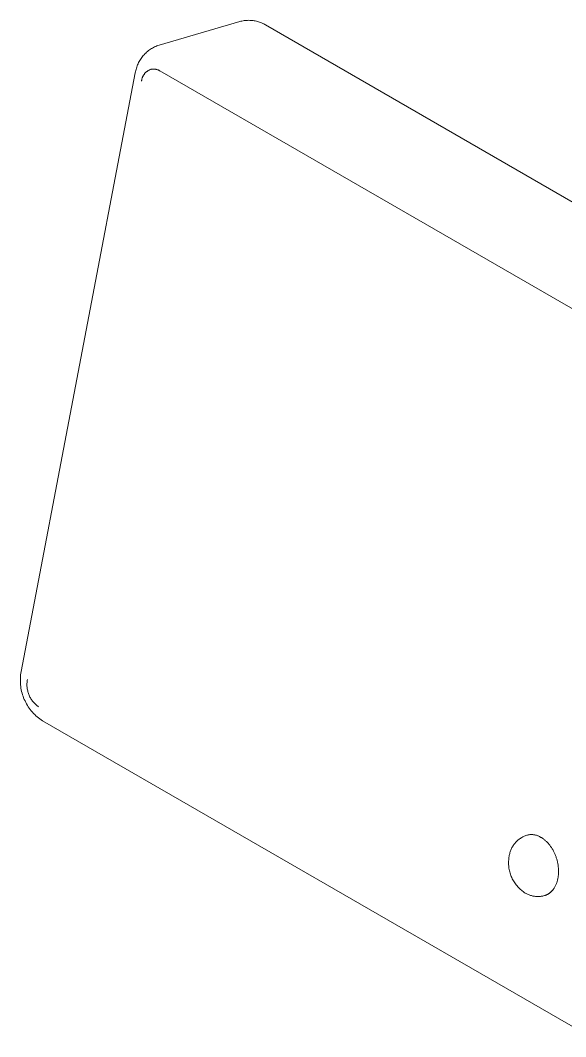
# Model space of a CAD drawing. Header units: inches. Extents: x -10 to 169, y -3 to 129.
# Drawn here: x 125.13 to 129.17, y 74.1 to 81.63 of the extents above; entities that cross this region are included whole.
import ezdxf

# ---------------------------------------------------------------- set-up
doc = ezdxf.new("R2010")
doc.units = ezdxf.units.IN
doc.layers.add('ZANO_R', color=7, linetype='Continuous', lineweight=0)

msp = doc.modelspace()

# ---------------------------------------------------------------- linework, layer by layer
at = {"layer": 'ZANO_R'}
for p, q in [((126.15512, 81.44693), (126.75338, 81.62142)), ((126.75338, 81.62142), (126.76138, 81.62352)), ((126.76138, 81.62352), (126.76945, 81.62535)), ((126.76945, 81.62535), (126.77757, 81.62691)), ((126.77757, 81.62691), (126.78574, 81.62819)), ((126.78574, 81.62819), (126.79395, 81.6292)), ((126.79395, 81.6292), (126.80219, 81.62992)), ((126.80219, 81.62992), (126.81045, 81.63037)), ((126.81045, 81.63037), (126.81872, 81.63054)), ((126.81872, 81.63054), (126.82699, 81.63042)), ((126.82699, 81.63042), (126.83525, 81.63003)), ((126.83525, 81.63003), (126.84349, 81.62936)), ((126.84349, 81.62936), (126.85171, 81.62841)), ((126.85171, 81.62841), (126.85988, 81.62718)), ((126.85988, 81.62718), (126.86802, 81.62568)), ((126.86802, 81.62568), (126.87609, 81.6239)), ((126.87609, 81.6239), (126.88411, 81.62185)), ((126.88411, 81.62185), (126.89204, 81.61953)), ((126.89204, 81.61953), (126.8999, 81.61695)), ((126.8999, 81.61695), (126.90766, 81.61409)), ((126.90766, 81.61409), (126.91533, 81.61098)), ((126.91533, 81.61098), (126.92288, 81.60761)), ((126.92288, 81.60761), (126.93031, 81.60399)), ((126.93031, 81.60399), (126.93762, 81.60012)), ((126.93762, 81.60012), (126.94479, 81.596)), ((126.94479, 81.596), (166.12403, 58.97585)), ((126.09857, 81.42089), (126.10624, 81.42544)), ((126.10624, 81.42544), (126.11406, 81.42972)), ((126.11406, 81.42972), (126.12202, 81.43373)), ((126.12202, 81.43373), (126.13012, 81.43746)), ((126.13012, 81.43746), (126.13834, 81.4409)), ((126.13834, 81.4409), (126.14668, 81.44406)), ((126.14668, 81.44406), (126.15512, 81.44693)), ((126.02164, 81.34765), (126.02681, 81.35491)), ((126.02681, 81.35491), (126.03224, 81.36199)), ((126.03224, 81.36199), (126.0379, 81.36887)), ((126.0379, 81.36887), (126.0438, 81.37555)), ((126.0438, 81.37555), (126.04993, 81.38203)), ((126.04993, 81.38203), (126.05628, 81.38828)), ((126.05628, 81.38828), (126.06285, 81.39432)), ((126.06285, 81.39432), (126.06961, 81.40012)), ((126.06961, 81.40012), (126.07658, 81.40569)), ((126.07658, 81.40569), (126.08373, 81.41101)), ((126.08373, 81.41101), (126.09107, 81.41608)), ((126.09107, 81.41608), (126.09857, 81.42089)), ((125.98474, 81.26698), (125.98715, 81.27556)), ((125.98715, 81.27556), (125.98985, 81.28406)), ((125.98985, 81.28406), (125.99284, 81.29246)), ((125.99284, 81.29246), (125.99612, 81.30074)), ((125.99612, 81.30074), (125.99969, 81.30892)), ((125.99969, 81.30892), (126.00353, 81.31696)), ((126.00353, 81.31696), (126.00766, 81.32486)), ((126.00766, 81.32486), (126.01205, 81.33262)), ((126.01205, 81.33262), (126.01671, 81.34022)), ((126.01671, 81.34022), (126.02164, 81.34765)), ((125.13351, 76.80494), (125.97934, 81.24079)), ((125.97934, 81.24079), (125.98084, 81.24958)), ((125.98084, 81.24958), (125.98264, 81.25831)), ((125.98264, 81.25831), (125.98474, 81.26698)), ((126.02883, 81.19788), (126.02987, 81.20127)), ((126.02987, 81.20127), (126.03103, 81.20463)), ((126.03103, 81.20463), (126.0323, 81.20795)), ((126.0323, 81.20795), (126.03368, 81.21122)), ((126.03368, 81.21122), (126.03517, 81.21444)), ((126.03517, 81.21444), (126.03677, 81.21761)), ((126.03677, 81.21761), (126.03848, 81.22072)), ((126.03848, 81.22072), (126.04029, 81.22377)), ((126.04029, 81.22377), (126.04221, 81.22676)), ((126.04221, 81.22676), (126.04423, 81.22968)), ((126.04423, 81.22968), (126.04634, 81.23254)), ((126.04634, 81.23254), (126.04855, 81.23531)), ((126.04855, 81.23531), (126.05086, 81.23801)), ((126.05086, 81.23801), (126.05325, 81.24063)), ((126.05325, 81.24063), (126.05574, 81.24317)), ((126.05574, 81.24317), (126.05831, 81.24562)), ((126.05831, 81.24562), (126.06096, 81.24799)), ((126.06096, 81.24799), (126.06369, 81.25026)), ((126.06369, 81.25026), (126.06649, 81.25243)), ((126.06649, 81.25243), (126.06937, 81.25451)), ((126.06937, 81.25451), (126.07232, 81.2565)), ((126.07232, 81.2565), (126.07533, 81.25837)), ((126.07533, 81.25837), (126.0784, 81.26015)), ((126.0784, 81.26015), (126.08154, 81.26182)), ((126.08154, 81.26182), (126.08473, 81.26338)), ((126.08473, 81.26338), (126.08797, 81.26483)), ((126.08797, 81.26483), (126.09125, 81.26617)), ((126.09422, 81.26693), (126.09125, 81.26619)), ((126.09721, 81.26757), (126.09422, 81.26693)), ((126.10023, 81.26811), (126.09721, 81.26757)), ((126.10326, 81.26854), (126.10023, 81.26811)), ((126.1063, 81.26887), (126.10326, 81.26854)), ((126.10935, 81.2691), (126.1063, 81.26887)), ((126.11241, 81.26922), (126.10935, 81.2691)), ((126.11547, 81.26924), (126.11241, 81.26922)), ((126.11853, 81.26915), (126.11547, 81.26924)), ((126.12159, 81.26895), (126.11853, 81.26915)), ((126.12464, 81.26865), (126.12159, 81.26895)), ((126.12767, 81.26825), (126.12464, 81.26865)), ((126.13069, 81.26774), (126.12767, 81.26825)), ((126.13369, 81.26713), (126.13069, 81.26774)), ((126.13667, 81.26642), (126.13369, 81.26713)), ((126.13962, 81.26561), (126.13667, 81.26642)), ((126.14254, 81.26469), (126.13962, 81.26561)), ((126.14543, 81.26368), (126.14254, 81.26469)), ((126.14828, 81.26257), (126.14543, 81.26368)), ((126.15109, 81.26136), (126.14828, 81.26257)), ((126.15386, 81.26005), (126.15109, 81.26136)), ((126.15659, 81.25865), (126.15386, 81.26005)), ((126.15926, 81.25716), (126.15659, 81.25865)), ((126.16188, 81.25557), (126.15926, 81.25716)), ((126.16188, 81.25557), (165.34112, 58.63543)), ((126.02539, 81.18048), (126.02584, 81.184)), ((126.02584, 81.184), (126.02641, 81.18751)), ((126.02641, 81.18751), (126.0271, 81.19099)), ((126.0271, 81.19099), (126.02791, 81.19445)), ((126.02791, 81.19445), (126.02883, 81.19788)), ((125.1275, 76.74304), (125.12784, 76.75549)), ((125.12784, 76.75549), (125.12861, 76.76792)), ((125.12861, 76.76792), (125.12981, 76.78031)), ((125.12981, 76.78031), (125.13144, 76.79266)), ((125.13144, 76.79266), (125.13351, 76.80494)), ((125.1276, 76.73059), (125.1275, 76.74304)), ((125.12813, 76.71815), (125.1276, 76.73059)), ((125.12909, 76.70574), (125.12813, 76.71815)), ((125.13049, 76.69336), (125.12909, 76.70574)), ((125.13232, 76.68105), (125.13049, 76.69336)), ((125.13458, 76.6688), (125.13232, 76.68105)), ((125.17634, 76.7098), (125.1765, 76.7168)), ((125.17643, 76.7028), (125.17634, 76.7098)), ((125.17675, 76.6958), (125.17643, 76.7028)), ((125.1765, 76.7168), (125.17691, 76.72379)), ((125.17731, 76.68882), (125.17675, 76.6958)), ((125.17691, 76.72379), (125.17755, 76.73077)), ((125.17812, 76.68187), (125.17731, 76.68882)), ((125.17755, 76.73077), (125.17844, 76.73771)), ((125.17917, 76.67494), (125.17812, 76.68187)), ((125.17844, 76.73771), (125.17956, 76.74463)), ((125.13726, 76.65664), (125.13458, 76.6688)), ((125.14037, 76.64458), (125.13726, 76.65664)), ((125.14389, 76.63264), (125.14037, 76.64458)), ((125.14783, 76.62083), (125.14389, 76.63264)), ((125.15218, 76.60916), (125.14783, 76.62083)), ((125.15693, 76.59765), (125.15218, 76.60916)), ((125.18045, 76.66806), (125.17917, 76.67494)), ((125.18198, 76.66122), (125.18045, 76.66806)), ((125.18374, 76.65444), (125.18198, 76.66122)), ((125.18573, 76.64773), (125.18374, 76.65444)), ((125.18795, 76.64109), (125.18573, 76.64773)), ((125.1904, 76.63453), (125.18795, 76.64109)), ((125.19308, 76.62805), (125.1904, 76.63453)), ((125.19598, 76.62168), (125.19308, 76.62805)), ((125.1991, 76.61541), (125.19598, 76.62168)), ((125.20243, 76.60925), (125.1991, 76.61541)), ((125.20597, 76.60321), (125.20243, 76.60925)), ((125.16208, 76.58631), (125.15693, 76.59765)), ((125.16762, 76.57516), (125.16208, 76.58631)), ((125.17355, 76.56421), (125.16762, 76.57516)), ((125.17986, 76.55347), (125.17355, 76.56421)), ((125.18654, 76.54296), (125.17986, 76.55347)), ((125.19358, 76.53269), (125.18654, 76.54296)), ((125.20097, 76.52267), (125.19358, 76.53269)), ((125.20972, 76.59729), (125.20597, 76.60321)), ((125.21368, 76.59151), (125.20972, 76.59729)), ((125.21783, 76.58587), (125.21368, 76.59151)), ((125.22217, 76.58038), (125.21783, 76.58587)), ((125.2267, 76.57504), (125.22217, 76.58038)), ((125.23141, 76.56986), (125.2267, 76.57504)), ((125.2363, 76.56484), (125.23141, 76.56986)), ((125.24136, 76.56), (125.2363, 76.56484)), ((125.24659, 76.55534), (125.24136, 76.56)), ((125.25197, 76.55086), (125.24659, 76.55534)), ((125.2575, 76.54657), (125.25197, 76.55086)), ((125.26318, 76.54247), (125.2575, 76.54657)), ((125.20871, 76.51292), (125.20097, 76.52267)), ((125.21678, 76.50344), (125.20871, 76.51292)), ((125.22518, 76.49425), (125.21678, 76.50344)), ((125.2339, 76.48535), (125.22518, 76.49425)), ((125.24292, 76.47677), (125.2339, 76.48535)), ((125.25223, 76.4685), (125.24292, 76.47677)), ((125.26183, 76.46057), (125.25223, 76.4685)), ((125.2717, 76.45297), (125.26183, 76.46057)), ((125.28182, 76.44573), (125.2717, 76.45297)), ((125.2922, 76.43884), (125.28182, 76.44573)), ((164.47144, 53.81869), (125.2922, 76.43884)), ((128.80597, 75.54702), (128.81086, 75.55158)), ((128.81086, 75.55158), (128.8159, 75.55597)), ((128.8159, 75.55597), (128.82109, 75.56019)), ((128.82109, 75.56019), (128.82642, 75.56423)), ((128.82642, 75.56423), (128.83189, 75.56808)), ((128.83189, 75.56808), (128.83749, 75.57173)), ((128.83749, 75.57173), (128.84321, 75.5752)), ((128.84321, 75.5752), (128.84905, 75.57846)), ((128.84905, 75.57846), (128.85499, 75.58152)), ((128.85499, 75.58152), (128.86104, 75.58438)), ((128.86104, 75.58438), (128.86718, 75.58702)), ((128.86718, 75.58702), (128.87341, 75.58945)), ((128.87341, 75.58945), (128.87972, 75.59166)), ((128.88415, 75.59273), (128.87972, 75.59166)), ((128.88861, 75.59365), (128.88415, 75.59273)), ((128.89309, 75.59442), (128.88861, 75.59365)), ((128.8976, 75.59503), (128.89309, 75.59442)), ((128.90213, 75.59549), (128.8976, 75.59503)), ((128.90667, 75.5958), (128.90213, 75.59549)), ((128.91122, 75.59595), (128.90667, 75.5958)), ((128.91577, 75.59595), (128.91122, 75.59595)), ((128.92032, 75.59579), (128.91577, 75.59595)), ((128.92486, 75.59548), (128.92032, 75.59579)), ((128.92939, 75.59502), (128.92486, 75.59548)), ((128.9339, 75.5944), (128.92939, 75.59502)), ((128.93839, 75.59363), (128.9339, 75.5944)), ((128.94284, 75.59271), (128.93839, 75.59363)), ((128.94727, 75.59164), (128.94284, 75.59271)), ((128.95165, 75.59042), (128.94727, 75.59164)), ((128.95599, 75.58905), (128.95165, 75.59042)), ((128.96028, 75.58753), (128.95599, 75.58905)), ((128.96452, 75.58587), (128.96028, 75.58753)), ((128.9687, 75.58407), (128.96452, 75.58587)), ((128.97282, 75.58212), (128.9687, 75.58407)), ((128.97686, 75.58004), (128.97282, 75.58212)), ((128.98084, 75.57782), (128.97686, 75.58004)), ((128.98473, 75.57547), (128.98084, 75.57782)), ((128.98839, 75.5733), (128.98473, 75.57547)), ((128.99205, 75.57101), (128.98839, 75.5733)), ((128.99573, 75.5686), (128.99205, 75.57101)), ((128.99941, 75.56606), (128.99573, 75.5686)), ((129.00309, 75.5634), (128.99941, 75.56606)), ((129.00677, 75.56061), (129.00309, 75.5634)), ((129.01044, 75.5577), (129.00677, 75.56061)), ((129.01411, 75.55466), (129.01044, 75.5577)), ((129.01777, 75.55149), (129.01411, 75.55466)), ((129.02141, 75.54819), (129.01777, 75.55149)), ((128.75666, 75.4685), (128.75887, 75.47481)), ((128.75887, 75.47481), (128.76129, 75.48104)), ((128.76129, 75.48104), (128.76393, 75.48719)), ((128.76393, 75.48719), (128.76678, 75.49324)), ((128.76678, 75.49324), (128.76984, 75.49919)), ((128.76984, 75.49919), (128.77309, 75.50502)), ((128.77309, 75.50502), (128.77655, 75.51075)), ((128.77655, 75.51075), (128.78021, 75.51635)), ((128.78021, 75.51635), (128.78405, 75.52182)), ((128.78405, 75.52182), (128.78808, 75.52716)), ((128.78808, 75.52716), (128.7923, 75.53235)), ((128.7923, 75.53235), (128.79669, 75.53739)), ((128.79669, 75.53739), (128.80125, 75.54229)), ((128.80125, 75.54229), (128.80597, 75.54702)), ((129.02503, 75.54477), (129.02141, 75.54819)), ((129.02863, 75.54122), (129.02503, 75.54477)), ((129.0322, 75.53754), (129.02863, 75.54122)), ((129.03574, 75.53375), (129.0322, 75.53754)), ((129.03925, 75.52983), (129.03574, 75.53375)), ((129.04271, 75.52579), (129.03925, 75.52983)), ((129.04614, 75.52163), (129.04271, 75.52579)), ((129.04952, 75.51735), (129.04614, 75.52163)), ((129.05285, 75.51297), (129.04952, 75.51735)), ((129.05612, 75.50847), (129.05285, 75.51297)), ((129.05934, 75.50386), (129.05612, 75.50847)), ((129.0625, 75.49915), (129.05934, 75.50386)), ((129.06558, 75.49433), (129.0625, 75.49915)), ((129.0686, 75.48942), (129.06558, 75.49433)), ((129.07155, 75.48442), (129.0686, 75.48942)), ((129.07442, 75.47933), (129.07155, 75.48442)), ((129.07721, 75.47415), (129.07442, 75.47933)), ((129.07991, 75.46889), (129.07721, 75.47415)), ((128.74441, 75.39106), (128.7447, 75.4001)), ((128.7447, 75.4001), (128.7453, 75.40913)), ((128.7453, 75.40913), (128.74621, 75.41813)), ((128.74621, 75.41813), (128.74742, 75.42709)), ((128.74742, 75.42709), (128.74894, 75.43601)), ((128.74894, 75.43601), (128.75003, 75.4426)), ((128.75003, 75.4426), (128.75135, 75.44916)), ((128.75135, 75.44916), (128.7529, 75.45567)), ((128.7529, 75.45567), (128.75467, 75.46211)), ((128.75467, 75.46211), (128.75666, 75.4685)), ((129.08253, 75.46356), (129.07991, 75.46889)), ((129.08507, 75.45816), (129.08253, 75.46356)), ((129.0875, 75.4527), (129.08507, 75.45816)), ((129.08985, 75.44717), (129.0875, 75.4527)), ((129.0921, 75.4416), (129.08985, 75.44717)), ((129.09424, 75.43597), (129.0921, 75.4416)), ((129.09629, 75.43031), (129.09424, 75.43597)), ((129.09823, 75.4246), (129.09629, 75.43031)), ((129.10007, 75.41887), (129.09823, 75.4246)), ((129.10181, 75.41311), (129.10007, 75.41887)), ((129.10343, 75.40734), (129.10181, 75.41311)), ((129.10495, 75.40155), (129.10343, 75.40734)), ((129.10636, 75.39575), (129.10495, 75.40155)), ((128.74443, 75.38202), (128.74441, 75.39106)), ((128.74476, 75.37298), (128.74443, 75.38202)), ((128.7454, 75.36396), (128.74476, 75.37298)), ((128.74635, 75.35497), (128.7454, 75.36396)), ((128.7476, 75.34601), (128.74635, 75.35497)), ((128.74916, 75.3371), (128.7476, 75.34601)), ((128.75102, 75.32825), (128.74916, 75.3371)), ((128.75318, 75.31947), (128.75102, 75.32825)), ((129.10766, 75.38995), (129.10636, 75.39575)), ((129.10885, 75.38416), (129.10766, 75.38995)), ((129.10993, 75.37838), (129.10885, 75.38416)), ((129.1109, 75.37261), (129.10993, 75.37838)), ((129.11176, 75.36687), (129.1109, 75.37261)), ((129.11252, 75.36115), (129.11176, 75.36687)), ((129.11316, 75.35546), (129.11252, 75.36115)), ((129.1137, 75.34981), (129.11316, 75.35546)), ((129.11414, 75.3442), (129.1137, 75.34981)), ((129.11447, 75.33863), (129.11414, 75.3442)), ((129.1147, 75.33312), (129.11447, 75.33863)), ((129.11482, 75.32766), (129.1147, 75.33312)), ((129.11485, 75.32226), (129.11482, 75.32766)), ((128.75565, 75.31076), (128.75318, 75.31947)), ((128.75841, 75.30215), (128.75565, 75.31076)), ((128.76146, 75.29364), (128.75841, 75.30215)), ((128.7648, 75.28523), (128.76146, 75.29364)), ((128.76842, 75.27695), (128.7648, 75.28523)), ((128.77233, 75.26879), (128.76842, 75.27695)), ((128.77652, 75.26077), (128.77233, 75.26879)), ((128.78097, 75.2529), (128.77652, 75.26077)), ((128.78569, 75.24519), (128.78097, 75.2529)), ((129.10334, 75.24519), (129.10497, 75.25054)), ((129.10497, 75.25054), (129.10646, 75.25593)), ((129.10646, 75.25593), (129.10782, 75.26134)), ((129.10782, 75.26134), (129.10905, 75.26678)), ((129.10905, 75.26678), (129.11016, 75.27223)), ((129.11016, 75.27223), (129.111, 75.27687)), ((129.111, 75.27687), (129.11176, 75.28159)), ((129.11176, 75.28159), (129.11245, 75.2864)), ((129.11245, 75.2864), (129.11305, 75.2913)), ((129.11305, 75.2913), (129.11358, 75.29627)), ((129.11358, 75.29627), (129.11401, 75.30132)), ((129.11401, 75.30132), (129.11436, 75.30645)), ((129.11436, 75.30645), (129.11462, 75.31165)), ((129.11462, 75.31165), (129.11478, 75.31693)), ((129.11478, 75.31693), (129.11485, 75.32226)), ((128.79068, 75.23764), (128.78569, 75.24519)), ((128.79591, 75.23027), (128.79068, 75.23764)), ((128.8014, 75.22308), (128.79591, 75.23027)), ((128.80713, 75.21608), (128.8014, 75.22308)), ((128.8131, 75.20928), (128.80713, 75.21608)), ((128.81929, 75.20269), (128.8131, 75.20928)), ((128.82571, 75.19632), (128.81929, 75.20269)), ((128.83234, 75.19016), (128.82571, 75.19632)), ((128.83917, 75.18424), (128.83234, 75.19016)), ((128.84621, 75.17856), (128.83917, 75.18424)), ((128.85344, 75.17312), (128.84621, 75.17856)), ((128.86084, 75.16793), (128.85344, 75.17312)), ((129.05859, 75.17115), (129.0605, 75.17295)), ((129.0605, 75.17295), (129.06238, 75.1748)), ((129.06238, 75.1748), (129.06422, 75.1767)), ((129.06422, 75.1767), (129.06604, 75.17863)), ((129.06604, 75.17863), (129.06783, 75.1806)), ((129.06783, 75.1806), (129.06959, 75.18261)), ((129.06959, 75.18261), (129.07131, 75.18466)), ((129.07131, 75.18466), (129.073, 75.18674)), ((129.073, 75.18674), (129.07466, 75.18887)), ((129.07466, 75.18887), (129.07629, 75.19102)), ((129.07629, 75.19102), (129.07944, 75.19543)), ((129.07944, 75.19543), (129.08246, 75.19998)), ((129.08246, 75.19998), (129.08534, 75.20463)), ((129.08534, 75.20463), (129.08808, 75.20941)), ((129.08808, 75.20941), (129.09068, 75.21428)), ((129.09068, 75.21428), (129.09314, 75.21925)), ((129.09314, 75.21925), (129.09546, 75.2243)), ((129.09546, 75.2243), (129.09764, 75.22943)), ((129.09764, 75.22943), (129.09968, 75.23462)), ((129.09968, 75.23462), (129.10158, 75.23988)), ((129.10158, 75.23988), (129.10334, 75.24519)), ((128.86842, 75.163), (128.86084, 75.16793)), ((128.87373, 75.15991), (128.86842, 75.163)), ((128.87914, 75.15701), (128.87373, 75.15991)), ((128.88465, 75.1543), (128.87914, 75.15701)), ((128.89025, 75.15177), (128.88465, 75.1543)), ((128.89592, 75.14943), (128.89025, 75.15177)), ((128.90168, 75.14729), (128.89592, 75.14943)), ((128.9075, 75.14534), (128.90168, 75.14729)), ((128.91338, 75.14358), (128.9075, 75.14534)), ((128.91932, 75.14203), (128.91338, 75.14358)), ((128.92531, 75.14068), (128.91932, 75.14203)), ((128.93134, 75.13954), (128.92531, 75.14068)), ((128.93741, 75.1386), (128.93134, 75.13954)), ((128.94351, 75.13786), (128.93741, 75.1386)), ((128.94962, 75.13733), (128.94351, 75.13786)), ((128.95576, 75.13701), (128.94962, 75.13733)), ((128.96189, 75.13689), (128.95576, 75.13701)), ((128.96803, 75.13699), (128.96189, 75.13689)), ((128.97417, 75.13729), (128.96803, 75.13699)), ((128.98028, 75.13779), (128.97417, 75.13729)), ((128.98638, 75.13851), (128.98028, 75.13779)), ((128.99245, 75.13943), (128.98638, 75.13851)), ((128.99849, 75.14055), (128.99245, 75.13943)), ((129.00448, 75.14188), (128.99849, 75.14055)), ((129.01043, 75.14341), (129.00448, 75.14188)), ((129.01043, 75.14341), (129.01282, 75.14414)), ((129.01282, 75.14414), (129.01519, 75.14491)), ((129.01519, 75.14491), (129.01755, 75.14574)), ((129.01755, 75.14574), (129.01989, 75.14663)), ((129.01989, 75.14663), (129.02222, 75.14756)), ((129.02222, 75.14756), (129.02453, 75.14855)), ((129.02453, 75.14855), (129.02683, 75.14959)), ((129.02683, 75.14959), (129.0291, 75.15068)), ((129.0291, 75.15068), (129.03136, 75.15182)), ((129.03136, 75.15182), (129.03359, 75.15302)), ((129.03359, 75.15302), (129.03581, 75.15426)), ((129.03581, 75.15426), (129.038, 75.15556)), ((129.038, 75.15556), (129.04017, 75.1569)), ((129.04017, 75.1569), (129.04232, 75.1583)), ((129.04232, 75.1583), (129.04445, 75.15974)), ((129.04445, 75.15974), (129.04655, 75.16123)), ((129.04655, 75.16123), (129.04862, 75.16277)), ((129.04862, 75.16277), (129.05067, 75.16435)), ((129.05067, 75.16435), (129.05269, 75.16598)), ((129.05269, 75.16598), (129.05468, 75.16766)), ((129.05468, 75.16766), (129.05665, 75.16938)), ((129.05665, 75.16938), (129.05859, 75.17115))]:
    msp.add_line(p, q, dxfattribs=at)

doc.saveas('drawing.dxf')
